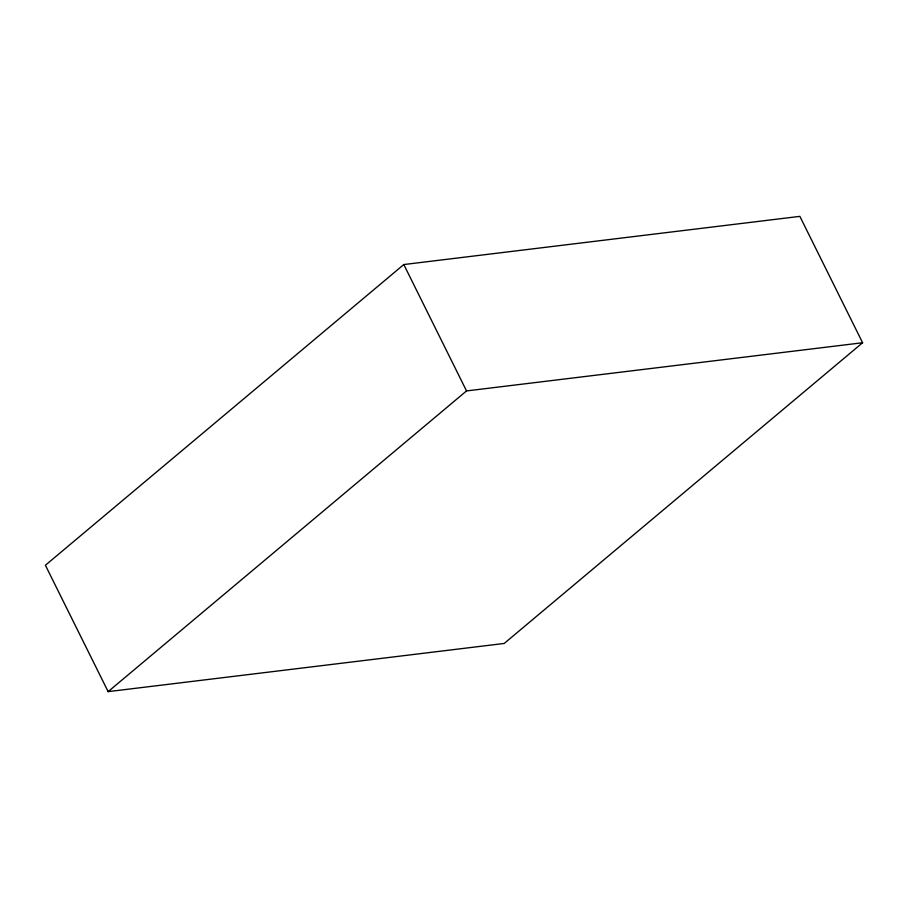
<?xml version="1.0" encoding="UTF-8"?>
<svg xmlns="http://www.w3.org/2000/svg" width="908" height="908" viewBox="0 0 908 908"><rect width="100%" height="100%" fill="white"/><g stroke="black" fill="none" stroke-linecap="round" stroke-linejoin="round"><path stroke-width="1.36" d="M403.799 264.546L45.4 565.253L108.131 691.635L504.201 643.454L862.6 342.747L799.869 216.365L403.799 264.546L466.53 390.928L862.6 342.747M108.131 691.635L466.53 390.928"/></g></svg>
